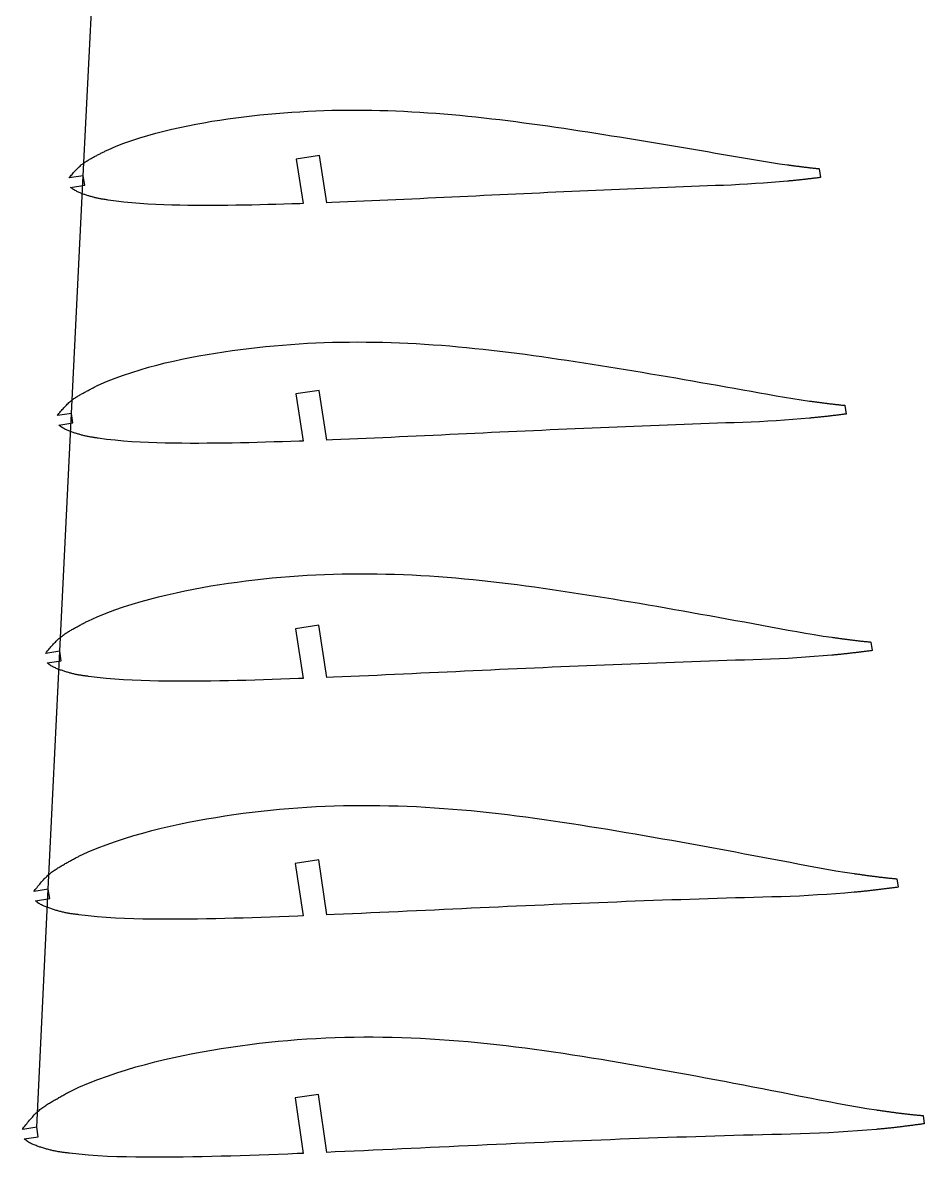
# Model space of a CAD drawing. Header units: inches. Extents: x -62 to 128, y -1 to 955.
# Drawn here: x -61.6 to 128.4, y -0.9 to 238 of the extents above; entities that cross this region are included whole.
import ezdxf

# ---------------------------------------------------------------- set-up
doc = ezdxf.new("R2010")
doc.units = ezdxf.units.IN
doc.header["$MEASUREMENT"] = 0

msp = doc.modelspace()

# ---------------------------------------------------------------- linework, layer by layer
msp.add_lwpolyline([(-58.624104, 5.383712), (-61.592474, 4.949224), (-61.592551, 4.949749), (-61.550493, 5.054383), (-61.350493, 5.404311), (-61.150493, 5.653782), (-60.950493, 5.87865), (-60.750493, 6.129447), (-60.550493, 6.377881), (-60.350493, 6.620871), (-60.150493, 6.858175), (-59.950493, 7.089553), (-59.750493, 7.315283), (-59.550493, 7.539944), (-59.350493, 7.762919), (-59.150493, 7.98202), (-58.950493, 8.195059), (-58.750493, 8.399847), (-58.550493, 8.594194), (-58.350493, 8.775913), (-58.150493, 8.946214), (-57.950493, 9.109139), (-57.750493, 9.265457), (-57.550493, 9.415919), (-57.350493, 9.561277), (-57.150493, 9.702282), (-56.950493, 9.839685), (-56.750493, 9.97424), (-56.550493, 10.106696), (-56.350493, 10.237522), (-56.150493, 10.365041), (-55.950493, 10.48919), (-55.750493, 10.610404), (-55.550493, 10.729113), (-55.350493, 10.84575), (-55.150493, 10.960749), (-54.950493, 11.074541), (-54.750493, 11.187558), (-54.550493, 11.300234), (-54.350493, 11.413001), (-54.150493, 11.52629), (-53.950493, 11.640243), (-53.750493, 11.754447), (-53.550493, 11.868678), (-53.350493, 11.982715), (-53.150493, 12.096338), (-52.950493, 12.209325), (-52.750493, 12.321457), (-52.550493, 12.432512), (-52.350493, 12.54227), (-52.150493, 12.650509), (-51.950493, 12.757011), (-51.750493, 12.861553), (-49.750493, 13.815321), (-47.750493, 14.669063), (-45.750493, 15.452178), (-43.750493, 16.181052), (-41.750493, 16.863181), (-39.750493, 17.496009), (-37.750493, 18.086711), (-35.750493, 18.637527), (-33.750493, 19.153818), (-31.750493, 19.63813), (-29.750493, 20.095248), (-27.750493, 20.523686), (-25.750493, 20.924574), (-23.750493, 21.301035), (-21.750493, 21.651973), (-19.750493, 21.982014), (-17.750493, 22.288926), (-15.750493, 22.572014), (-13.750493, 22.835922), (-11.750493, 23.077469), (-9.750493, 23.299663), (-7.750493, 23.504523), (-5.750493, 23.68524), (-3.750493, 23.84776), (-1.750493, 23.992951), (0.249507, 24.111114), (2.249507, 24.213814), (4.249507, 24.300643), (6.249507, 24.353248), (8.249507, 24.381153), (10.249507, 24.401685), (12.249507, 24.410706), (14.249507, 24.396931), (16.249507, 24.35564), (18.249507, 24.300409), (20.249507, 24.23478), (22.249507, 24.140963), (24.249507, 24.028717), (26.249507, 23.906999), (28.249507, 23.765281), (30.249507, 23.606043), (32.249507, 23.435215), (34.249507, 23.248021), (36.249507, 23.044066), (38.249507, 22.828044), (40.249507, 22.599434), (42.249507, 22.355407), (44.249507, 22.0999), (46.249507, 21.834864), (48.249507, 21.556894), (50.249507, 21.268813), (52.249507, 20.973493), (54.249507, 20.668548), (56.249507, 20.355226), (58.249507, 20.03611), (60.249507, 19.710341), (62.249507, 19.377896), (64.249507, 19.040567), (66.249507, 18.698386), (68.249507, 18.350858), (70.249507, 17.999438), (72.249507, 17.644704), (74.249507, 17.285991), (76.249507, 16.923935), (78.249507, 16.558768), (80.249507, 16.190131), (82.249507, 15.818703), (84.249507, 15.444859), (86.249507, 15.068265), (88.249507, 14.689112), (90.249507, 14.307207), (92.249507, 13.92262), (94.249507, 13.536414), (96.249507, 13.148777), (98.249507, 12.759449), (100.249507, 12.367454), (102.249507, 11.971717), (104.249507, 11.585899), (106.249507, 11.194809), (108.249507, 10.800893), (110.249507, 10.411659), (112.249507, 10.034616), (114.249507, 9.677273), (116.249507, 9.347138), (118.249507, 9.051079), (118.449507, 9.022687), (118.649507, 8.994236), (118.849507, 8.96574), (119.049507, 8.937213), (119.249507, 8.908672), (119.449507, 8.88013), (119.649507, 8.851603), (119.849507, 8.823105), (120.049507, 8.794651), (120.249507, 8.766256), (120.449507, 8.737935), (120.649507, 8.709703), (120.849507, 8.681574), (121.049507, 8.653564), (121.249507, 8.625687), (121.449507, 8.597958), (121.649507, 8.570392), (121.849507, 8.543004), (122.049507, 8.515808), (122.249507, 8.48882), (122.449507, 8.462054), (122.649507, 8.435525), (122.849507, 8.409249), (123.049507, 8.383239), (123.249507, 8.357511), (123.449507, 8.332079), (123.649507, 8.306959), (123.849507, 8.282165), (124.049507, 8.257713), (124.249507, 8.233616), (124.449507, 8.20989), (124.649507, 8.186549), (124.849507, 8.163609), (125.049507, 8.141084), (125.249507, 8.11899), (125.449507, 8.09734), (125.649507, 8.076151), (125.849507, 8.055436), (126.049507, 8.03521), (126.249507, 8.015489), (126.449507, 7.996287), (126.649507, 7.977619), (126.849507, 7.959501), (127.049507, 7.941945), (127.249507, 7.924969), (127.449507, 7.908586), (127.649507, 7.892811), (127.849507, 7.87766), (128.049507, 7.863146), (128.101118, 7.859507), (128.35524, 6.123375), (128.249507, 6.10957), (128.049507, 6.083436), (127.849507, 6.057279), (127.649507, 6.031109), (127.449507, 6.004932), (127.249507, 5.978758), (127.049507, 5.952596), (126.849507, 5.926453), (126.649507, 5.900338), (126.449507, 5.874259), (126.249507, 5.848224), (126.049507, 5.822243), (125.849507, 5.796323), (125.649507, 5.770472), (125.449507, 5.7447), (125.249507, 5.719014), (125.049507, 5.693423), (124.849507, 5.667936), (124.649507, 5.64256), (124.449507, 5.617304), (124.249507, 5.592176), (124.049507, 5.567185), (123.849507, 5.542339), (123.649507, 5.517647), (123.449507, 5.493117), (123.249507, 5.468757), (123.049507, 5.444575), (122.849507, 5.42058), (122.649507, 5.396781), (122.449507, 5.373186), (122.249507, 5.349803), (122.049507, 5.32664), (121.849507, 5.303706), (121.649507, 5.28101), (121.449507, 5.258559), (121.249507, 5.236362), (121.049507, 5.214427), (120.849507, 5.192763), (120.649507, 5.171379), (120.449507, 5.150282), (120.249507, 5.12948), (120.049507, 5.108983), (119.849507, 5.088799), (119.649507, 5.068936), (119.449507, 5.049402), (119.249507, 5.030206), (119.049507, 5.011356), (118.849507, 4.992861), (118.649507, 4.974728), (118.449507, 4.956967), (118.249507, 4.939586), (116.249507, 4.779317), (114.249507, 4.627294), (112.249507, 4.484176), (110.249507, 4.352256), (108.249507, 4.233828), (106.249507, 4.131183), (104.249507, 4.046617), (102.249507, 3.982564), (100.249507, 3.941395), (98.249507, 3.897923), (96.249507, 3.85008), (94.249507, 3.800426), (92.249507, 3.749596), (90.249507, 3.697115), (88.249507, 3.642697), (86.249507, 3.58602), (84.249507, 3.527344), (82.249507, 3.467132), (80.249507, 3.405282), (78.249507, 3.34176), (76.249507, 3.276715), (74.249507, 3.210117), (72.249507, 3.141856), (70.249507, 3.071846), (68.249507, 2.999819), (66.249507, 2.926015), (64.249507, 2.850899), (62.249507, 2.77447), (60.249507, 2.696619), (58.249507, 2.617555), (56.249507, 2.537328), (54.249507, 2.45583), (52.249507, 2.373195), (50.249507, 2.289499), (48.249507, 2.204629), (46.249507, 2.118693), (44.249507, 2.031804), (42.249507, 1.943869), (40.249507, 1.854933), (38.249507, 1.765094), (36.249507, 1.674105), (34.249507, 1.58216), (32.249507, 1.489848), (30.249507, 1.397524), (28.249507, 1.304929), (26.249507, 1.211947), (24.249507, 1.118439), (22.249507, 1.024326), (20.249507, 0.929965), (18.249507, 0.835692), (16.249507, 0.741116), (14.249507, 0.646745), (12.249507, 0.553422), (10.249507, 0.461351), (8.249507, 0.370142), (6.249507, 0.279528), (4.249507, 0.188914), (2.510467, 0.110489), (0.726868, 12.295818), (-4.220415, 11.571671), (-2.511032, -0.106628), (-3.750493, -0.158097), (-5.750493, -0.239353), (-7.750493, -0.318869), (-9.750493, -0.396355), (-11.750493, -0.470118), (-13.750493, -0.540478), (-15.750493, -0.607304), (-17.750493, -0.668859), (-19.750493, -0.726762), (-21.750493, -0.779013), (-23.750493, -0.823553), (-25.750493, -0.863187), (-27.750493, -0.893412), (-29.750493, -0.918295), (-31.750493, -0.934657), (-33.750493, -0.933526), (-35.750493, -0.922633), (-37.750493, -0.903798), (-39.750493, -0.861006), (-41.750493, -0.805124), (-43.750493, -0.729746), (-45.750493, -0.629191), (-47.750493, -0.488845), (-49.750493, -0.299422), (-51.750493, -0.06404), (-51.950493, -0.040821), (-52.150493, -0.017603), (-52.350493, 0.005783), (-52.550493, 0.029508), (-52.750493, 0.053743), (-52.950493, 0.078657), (-53.150493, 0.104422), (-53.350493, 0.131208), (-53.550493, 0.159184), (-53.750493, 0.188523), (-53.950493, 0.219393), (-54.150493, 0.251974), (-54.350493, 0.286991), (-54.550493, 0.324687), (-54.750493, 0.364855), (-54.950493, 0.407285), (-55.150493, 0.45177), (-55.350493, 0.498101), (-55.550493, 0.546071), (-55.750493, 0.59547), (-55.950493, 0.646091), (-56.150493, 0.697725), (-56.350493, 0.750165), (-56.550493, 0.803524), (-56.750493, 0.859096), (-56.950493, 0.91693), (-57.150493, 0.976901), (-57.350493, 1.038882), (-57.550493, 1.102746), (-57.750493, 1.168366), (-57.950493, 1.235615), (-58.150493, 1.304367), (-58.350493, 1.374494), (-58.550493, 1.44552), (-58.750493, 1.517772), (-58.950493, 1.592144), (-59.150493, 1.669527), (-59.350493, 1.750813), (-59.550493, 1.836896), (-59.750493, 1.928667), (-59.950493, 2.026287), (-60.150493, 2.129067), (-60.350493, 2.240205), (-60.550493, 2.363226), (-60.750493, 2.501654), (-60.950493, 2.65697), (-61.150493, 2.815882), (-61.302739, 2.969785), (-61.302662, 2.96926), (-58.334292, 3.403748), (-58.624104, 5.383712), (-56.203975, 55.515696), (-59.170535, 55.069022), (-59.170681, 55.069989), (-59.150976, 55.11648), (-58.95887, 55.449848), (-58.766765, 55.689497), (-58.57466, 55.904882), (-58.382555, 56.143025), (-58.190449, 56.378087), (-57.998344, 56.607316), (-57.806239, 56.830883), (-57.614134, 57.048728), (-57.422028, 57.261131), (-57.229923, 57.472282), (-57.037818, 57.68165), (-56.845712, 57.887269), (-56.653607, 58.087174), (-56.461502, 58.279331), (-56.269397, 58.461744), (-56.077291, 58.632454), (-55.885186, 58.792597), (-55.693081, 58.945887), (-55.500976, 59.093047), (-55.30887, 59.234756), (-55.116765, 59.371703), (-54.92466, 59.504575), (-54.732555, 59.634061), (-54.540449, 59.760849), (-54.348344, 59.885626), (-54.156239, 60.00884), (-53.964134, 60.128991), (-53.772028, 60.246012), (-53.579923, 60.36028), (-53.387818, 60.472176), (-53.195712, 60.582079), (-53.003607, 60.690367), (-52.811502, 60.79742), (-52.619397, 60.903632), (-52.427291, 61.009477), (-52.235186, 61.115364), (-52.043081, 61.221689), (-51.850976, 61.328578), (-51.65887, 61.435658), (-51.466765, 61.542725), (-51.27466, 61.649578), (-51.082555, 61.756018), (-50.890449, 61.861843), (-50.698344, 61.966854), (-50.506239, 62.07085), (-50.314134, 62.173631), (-50.122028, 62.274996), (-49.929923, 62.374746), (-49.737818, 62.47268), (-47.816765, 63.366902), (-45.895712, 64.166947), (-43.97466, 64.89907), (-42.053607, 65.579955), (-40.132555, 66.216268), (-38.211502, 66.805818), (-36.290449, 67.355666), (-34.369397, 67.867986), (-32.448344, 68.347513), (-30.527291, 68.796934), (-28.606239, 69.220381), (-26.685186, 69.61663), (-24.764134, 69.987291), (-22.843081, 70.335154), (-20.922028, 70.65917), (-19.000976, 70.963467), (-17.079923, 71.245837), (-15.15887, 71.505975), (-13.237818, 71.748206), (-11.316765, 71.969554), (-9.395712, 72.172824), (-7.47466, 72.359759), (-5.553607, 72.524159), (-3.632555, 72.671941), (-1.711502, 72.803735), (0.209551, 72.910264), (2.130603, 73.002281), (4.051656, 73.079702), (5.972709, 73.125654), (7.893761, 73.148816), (9.814814, 73.164996), (11.735866, 73.170385), (13.656919, 73.154786), (15.577972, 73.113865), (17.499024, 73.060033), (19.420077, 72.996512), (21.34113, 72.90708), (23.262182, 72.800642), (25.183235, 72.68537), (27.104288, 72.551686), (29.02534, 72.401886), (30.946393, 72.241401), (32.867445, 72.065755), (34.788498, 71.874669), (36.709551, 71.67242), (38.630603, 71.458503), (40.551656, 71.230391), (42.472709, 70.991709), (44.393761, 70.744235), (46.314814, 70.48484), (48.235866, 70.216047), (50.156919, 69.940552), (52.077972, 69.656156), (53.999024, 69.364032), (55.920077, 69.066517), (57.84113, 68.762827), (59.762182, 68.453007), (61.683235, 68.138583), (63.604288, 67.819649), (65.52534, 67.495767), (67.446393, 67.168262), (69.367445, 66.837598), (71.288498, 66.50326), (73.209551, 66.165818), (75.130603, 65.825474), (77.051656, 65.481915), (78.972709, 65.135762), (80.893761, 64.787346), (82.814814, 64.436336), (84.735866, 64.082943), (86.656919, 63.726995), (88.577972, 63.368559), (90.499024, 63.008576), (92.420077, 62.647212), (94.34113, 62.284246), (96.262182, 61.91879), (98.183235, 61.549877), (100.104288, 61.189881), (102.02534, 60.82501), (103.946393, 60.457524), (105.867445, 60.094266), (107.788498, 59.742065), (109.709551, 59.407758), (111.630603, 59.098172), (113.551656, 58.819554), (113.743761, 58.792799), (113.935866, 58.765989), (114.127972, 58.739139), (114.320077, 58.712261), (114.512182, 58.685369), (114.704288, 58.658478), (114.896393, 58.631599), (115.088498, 58.604747), (115.280603, 58.577936), (115.472709, 58.551178), (115.664814, 58.524487), (115.856919, 58.497877), (116.049024, 58.471362), (116.24113, 58.444954), (116.433235, 58.418667), (116.62534, 58.392515), (116.817445, 58.366512), (117.009551, 58.34067), (117.201656, 58.315003), (117.393761, 58.289525), (117.585866, 58.264249), (117.777972, 58.239189), (117.970077, 58.214359), (118.162182, 58.18977), (118.354288, 58.165438), (118.546393, 58.141376), (118.738498, 58.117596), (118.930603, 58.094113), (119.122709, 58.070941), (119.314814, 58.048093), (119.506919, 58.025582), (119.699024, 58.003423), (119.89113, 57.981629), (120.083235, 57.960213), (120.27534, 57.93919), (120.467445, 57.918573), (120.659551, 57.898374), (120.851656, 57.878608), (121.043761, 57.859287), (121.235866, 57.840426), (121.427972, 57.822037), (121.620077, 57.804136), (121.812182, 57.786734), (122.004288, 57.769847), (122.196393, 57.753487), (122.388498, 57.737668), (122.580603, 57.722404), (122.598615, 57.721002), (122.864782, 55.953261), (122.772709, 55.941417), (122.580603, 55.916695), (122.388498, 55.891966), (122.196393, 55.867238), (122.004288, 55.842519), (121.812182, 55.817816), (121.620077, 55.793138), (121.427972, 55.768493), (121.235866, 55.743887), (121.043761, 55.719329), (120.851656, 55.694826), (120.659551, 55.670386), (120.467445, 55.646018), (120.27534, 55.621728), (120.083235, 55.597523), (119.89113, 55.573411), (119.699024, 55.5494), (119.506919, 55.525498), (119.314814, 55.501712), (119.122709, 55.47805), (118.930603, 55.454521), (118.738498, 55.43113), (118.546393, 55.407887), (118.354288, 55.3848), (118.162182, 55.361875), (117.970077, 55.33912), (117.777972, 55.316544), (117.585866, 55.294153), (117.393761, 55.271956), (117.201656, 55.249959), (117.009551, 55.22817), (116.817445, 55.206597), (116.62534, 55.185248), (116.433235, 55.16413), (116.24113, 55.143251), (116.049024, 55.122618), (115.856919, 55.10224), (115.664814, 55.082123), (115.472709, 55.062275), (115.280603, 55.042704), (115.088498, 55.023417), (114.896393, 55.004423), (114.704288, 54.985728), (114.512182, 54.967341), (114.320077, 54.949268), (114.127972, 54.931519), (113.935866, 54.914099), (113.743761, 54.897017), (113.551656, 54.88028), (111.630603, 54.725228), (109.709551, 54.577718), (107.788498, 54.438351), (105.867445, 54.309206), (103.946393, 54.192372), (102.02534, 54.089936), (100.104288, 54.003993), (98.183235, 53.936794), (96.262182, 53.890528), (94.34113, 53.842219), (92.420077, 53.789994), (90.499024, 53.736186), (88.577972, 53.681386), (86.656919, 53.625157), (84.735866, 53.567213), (82.814814, 53.507265), (80.893761, 53.445551), (78.972709, 53.38253), (77.051656, 53.318085), (75.130603, 53.252173), (73.209551, 53.184932), (71.288498, 53.116348), (69.367445, 53.046313), (67.446393, 52.97474), (65.52534, 52.901476), (63.604288, 52.826674), (61.683235, 52.750762), (59.762182, 52.67375), (57.84113, 52.595603), (55.920077, 52.516408), (53.999024, 52.436276), (52.077972, 52.355104), (50.156919, 52.273005), (48.235866, 52.190082), (46.314814, 52.106205), (44.393761, 52.021556), (42.472709, 51.93619), (40.551656, 51.849994), (38.630603, 51.763011), (36.709551, 51.675372), (34.788498, 51.586899), (32.867445, 51.49774), (30.946393, 51.408433), (29.02534, 51.319385), (27.104288, 51.230227), (25.183235, 51.140893), (23.262182, 51.051291), (21.34113, 50.961353), (19.420077, 50.871426), (17.499024, 50.781841), (15.577972, 50.692205), (13.656919, 50.602983), (11.735866, 50.514997), (9.814814, 50.428396), (7.893761, 50.342895), (5.972709, 50.258207), (4.051656, 50.173834), (2.51211, 50.106731), (0.764098, 61.716064), (-4.18017, 60.971608), (-2.512803, 49.897874), (-3.632555, 49.853714), (-5.553607, 49.779666), (-7.47466, 49.707261), (-9.395712, 49.63727), (-11.316765, 49.571227), (-13.237818, 49.508748), (-15.15887, 49.45002), (-17.079923, 49.396543), (-19.000976, 49.34694), (-20.922028, 49.303363), (-22.843081, 49.267505), (-24.764134, 49.236733), (-26.685186, 49.215092), (-28.606239, 49.198832), (-30.527291, 49.191425), (-32.448344, 49.201165), (-34.369397, 49.220794), (-36.290449, 49.249025), (-38.211502, 49.300292), (-40.132555, 49.364837), (-42.053607, 49.449022), (-43.97466, 49.558156), (-45.895712, 49.705376), (-47.816765, 49.900909), (-49.737818, 50.141419), (-49.929923, 50.165352), (-50.122028, 50.189316), (-50.314134, 50.213467), (-50.506239, 50.237961), (-50.698344, 50.262952), (-50.890449, 50.288598), (-51.082555, 50.315053), (-51.27466, 50.342473), (-51.466765, 50.371014), (-51.65887, 50.400831), (-51.850976, 50.43208), (-52.043081, 50.464923), (-52.235186, 50.500021), (-52.427291, 50.537597), (-52.619397, 50.577461), (-52.811502, 50.61944), (-53.003607, 50.663426), (-53.195712, 50.70923), (-53.387818, 50.756646), (-53.579923, 50.805472), (-53.772028, 50.855503), (-53.964134, 50.906537), (-54.156239, 50.958368), (-54.348344, 51.011089), (-54.540449, 51.065904), (-54.732555, 51.122879), (-54.92466, 51.181903), (-55.116765, 51.242866), (-55.30887, 51.305655), (-55.500976, 51.370161), (-55.693081, 51.43627), (-55.885186, 51.503865), (-56.077291, 51.572852), (-56.269397, 51.642835), (-56.461502, 51.714145), (-56.653607, 51.787627), (-56.845712, 51.864089), (-57.037818, 51.944301), (-57.229923, 52.0291), (-57.422028, 52.119325), (-57.614134, 52.215151), (-57.806239, 52.315975), (-57.998344, 52.424735), (-58.190449, 52.544796), (-58.382555, 52.679755), (-58.57466, 52.831013), (-58.766765, 52.986379), (-58.872607, 53.090348), (-58.872462, 53.089381), (-55.905901, 53.536054), (-56.203975, 55.515696), (-53.766805, 105.624429), (-56.731964, 105.168544), (-56.732023, 105.168922), (-56.552901, 105.474678), (-56.368691, 105.704503), (-56.18448, 105.910454), (-56.00027, 106.13617), (-55.816059, 106.358152), (-55.631849, 106.573963), (-55.447638, 106.784153), (-55.263428, 106.988826), (-55.079217, 107.188263), (-54.895007, 107.386287), (-54.710796, 107.582443), (-54.526586, 107.774978), (-54.342375, 107.962137), (-54.158165, 108.142037), (-53.973954, 108.312865), (-53.789744, 108.472882), (-53.605533, 108.62315), (-53.421322, 108.767068), (-53.237112, 108.905314), (-53.052901, 109.038502), (-52.868691, 109.167258), (-52.68448, 109.292209), (-52.50027, 109.413982), (-52.316059, 109.533204), (-52.131849, 109.650504), (-51.947638, 109.766307), (-51.763428, 109.879283), (-51.579217, 109.989358), (-51.395007, 110.096859), (-51.210796, 110.202117), (-51.026586, 110.305459), (-50.842375, 110.407216), (-50.658165, 110.507715), (-50.473954, 110.607314), (-50.289744, 110.706523), (-50.105533, 110.805732), (-49.921322, 110.905296), (-49.737112, 111.005333), (-49.552901, 111.105504), (-49.368691, 111.205624), (-49.18448, 111.305514), (-49.00027, 111.404992), (-48.816059, 111.503878), (-48.631849, 111.601989), (-48.447638, 111.699146), (-48.263428, 111.795168), (-48.079217, 111.889873), (-47.895007, 111.98308), (-47.710796, 112.07461), (-45.868691, 112.911085), (-44.026586, 113.659077), (-42.18448, 114.341858), (-40.342375, 114.976334), (-38.50027, 115.568383), (-36.658165, 116.116159), (-34.816059, 116.626596), (-32.973954, 117.101796), (-31.131849, 117.545905), (-29.289744, 117.961732), (-27.447638, 118.352792), (-25.605533, 118.718108), (-23.763428, 119.059726), (-21.921322, 119.38012), (-20.079217, 119.678288), (-18.237112, 119.957887), (-16.395007, 120.216736), (-14.552901, 120.454891), (-12.710796, 120.67637), (-10.868691, 120.878396), (-9.026586, 121.063576), (-7.18448, 121.233395), (-5.342375, 121.382233), (-3.50027, 121.515961), (-1.658165, 121.634989), (0.183941, 121.730456), (2.026046, 121.812336), (3.868151, 121.880839), (5.710256, 121.920515), (7.552362, 121.939233), (9.394467, 121.951352), (11.236572, 121.953379), (13.078678, 121.93615), (14.920783, 121.895702), (16.762888, 121.843333), (18.604993, 121.781962), (20.447099, 121.696858), (22.289204, 121.596115), (24.131309, 121.487153), (25.973414, 121.361303), (27.81552, 121.220682), (29.657625, 121.070244), (31.49973, 120.905803), (33.341835, 120.727192), (35.183941, 120.538283), (37.026046, 120.338593), (38.868151, 120.125882), (40.710256, 119.90347), (42.552362, 119.672974), (44.394467, 119.43153), (46.236572, 119.181373), (48.078678, 118.925032), (49.920783, 118.660486), (51.762888, 118.388833), (53.604993, 118.11218), (55.447099, 117.829812), (57.289204, 117.541834), (59.131309, 117.249527), (60.973414, 116.953042), (62.81552, 116.651987), (64.657625, 116.347572), (66.49973, 116.040151), (68.341835, 115.729348), (70.183941, 115.415672), (72.026046, 115.099295), (73.868151, 114.779949), (75.710256, 114.4582), (77.552362, 114.134334), (79.394467, 113.808027), (81.236572, 113.479506), (83.078678, 113.148622), (84.920783, 112.815435), (86.762888, 112.480772), (88.604993, 112.144781), (90.447099, 111.807272), (92.289204, 111.467446), (94.131309, 111.124436), (95.973414, 110.789391), (97.81552, 110.449853), (99.657625, 110.107904), (101.49973, 109.769748), (103.341835, 109.441572), (105.183941, 109.129568), (107.026046, 108.839911), (108.868151, 108.578262), (109.052362, 108.553101), (109.236572, 108.52789), (109.420783, 108.502642), (109.604993, 108.47737), (109.789204, 108.452086), (109.973414, 108.426801), (110.157625, 108.401528), (110.341835, 108.37628), (110.526046, 108.351068), (110.710256, 108.325905), (110.894467, 108.300802), (111.078678, 108.275773), (111.262888, 108.250829), (111.447099, 108.225983), (111.631309, 108.201246), (111.81552, 108.176632), (111.99973, 108.152151), (112.183941, 108.127817), (112.368151, 108.103642), (112.552362, 108.079638), (112.736572, 108.055817), (112.920783, 108.032191), (113.104993, 108.008772), (113.289204, 107.985574), (113.473414, 107.962606), (113.657625, 107.939882), (113.841835, 107.917414), (114.026046, 107.895215), (114.210256, 107.873298), (114.394467, 107.851674), (114.578678, 107.830356), (114.762888, 107.809357), (114.947099, 107.788689), (115.131309, 107.768364), (115.31552, 107.748396), (115.49973, 107.728796), (115.683941, 107.709576), (115.868151, 107.690747), (116.052362, 107.672323), (116.236572, 107.654314), (116.420783, 107.636735), (116.604993, 107.619597), (116.789204, 107.602912), (116.973414, 107.586695), (117.111697, 107.574834), (117.388376, 105.775261), (117.341835, 105.76937), (117.157625, 105.746054), (116.973414, 105.722745), (116.789204, 105.69945), (116.604993, 105.676175), (116.420783, 105.65293), (116.236572, 105.62972), (116.052362, 105.606552), (115.868151, 105.583434), (115.683941, 105.560374), (115.49973, 105.537377), (115.31552, 105.514451), (115.131309, 105.491601), (114.947099, 105.468835), (114.762888, 105.44616), (114.578678, 105.423582), (114.394467, 105.401109), (114.210256, 105.378748), (114.026046, 105.356507), (113.841835, 105.334392), (113.657625, 105.31241), (113.473414, 105.290569), (113.289204, 105.268876), (113.104993, 105.247338), (112.920783, 105.225961), (112.736572, 105.204752), (112.552362, 105.183719), (112.368151, 105.162867), (112.183941, 105.142204), (111.99973, 105.121736), (111.81552, 105.101471), (111.631309, 105.081416), (111.447099, 105.061576), (111.262888, 105.04196), (111.078678, 105.022574), (110.894467, 105.003425), (110.710256, 104.98452), (110.526046, 104.965865), (110.341835, 104.947468), (110.157625, 104.929335), (109.973414, 104.911474), (109.789204, 104.893891), (109.604993, 104.876594), (109.420783, 104.859588), (109.236572, 104.842881), (109.052362, 104.82648), (108.868151, 104.810392), (107.026046, 104.660647), (105.183941, 104.517773), (103.341835, 104.382313), (101.49973, 104.256142), (99.657625, 104.141156), (97.81552, 104.039244), (95.973414, 103.952312), (94.131309, 103.882434), (92.289204, 103.831624), (90.447099, 103.779016), (88.604993, 103.722924), (86.762888, 103.665465), (84.920783, 103.607185), (83.078678, 103.547686), (81.236572, 103.486684), (79.394467, 103.423916), (77.552362, 103.359605), (75.710256, 103.294202), (73.868151, 103.227577), (72.026046, 103.159676), (70.183941, 103.09063), (68.341835, 103.020441), (66.49973, 102.948999), (64.657625, 102.876219), (62.81552, 102.802051), (60.973414, 102.726573), (59.131309, 102.650175), (57.289204, 102.572876), (55.447099, 102.494709), (53.604993, 102.41565), (51.762888, 102.335866), (49.920783, 102.255259), (48.078678, 102.173919), (46.236572, 102.091976), (44.394467, 102.009287), (42.552362, 101.926098), (40.710256, 101.842412), (38.868151, 101.758096), (37.026046, 101.673196), (35.183941, 101.587866), (33.341835, 101.501998), (31.49973, 101.415694), (29.657625, 101.329446), (27.81552, 101.243702), (25.973414, 101.158001), (24.131309, 101.072315), (22.289204, 100.986601), (20.447099, 100.900801), (18.604993, 100.815249), (16.762888, 100.730273), (14.920783, 100.645479), (13.078678, 100.561288), (11.236572, 100.478504), (9.394467, 100.397221), (7.552362, 100.317255), (5.710256, 100.238301), (3.868151, 100.15995), (2.513547, 100.102951), (0.815955, 111.144403), (-4.125977, 110.384595), (-2.514377, 99.902449), (-3.50027, 99.865635), (-5.342375, 99.798468), (-7.18448, 99.732847), (-9.026586, 99.669986), (-10.868691, 99.611268), (-12.710796, 99.556251), (-14.552901, 99.505172), (-16.395007, 99.459307), (-18.237112, 99.417512), (-20.079217, 99.382064), (-21.921322, 99.354319), (-23.763428, 99.331809), (-25.605533, 99.318146), (-27.447638, 99.309881), (-29.289744, 99.310746), (-31.131849, 99.328384), (-32.973954, 99.355995), (-34.816059, 99.392789), (-36.658165, 99.451694), (-38.50027, 99.524009), (-40.342375, 99.616034), (-42.18448, 99.732714), (-44.026586, 99.885789), (-45.868691, 100.086315), (-47.710796, 100.330768), (-47.895007, 100.35528), (-48.079217, 100.379854), (-48.263428, 100.404631), (-48.447638, 100.429753), (-48.631849, 100.455361), (-48.816059, 100.481597), (-49.00027, 100.508602), (-49.18448, 100.536517), (-49.368691, 100.565485), (-49.552901, 100.595646), (-49.737112, 100.627142), (-49.921322, 100.66012), (-50.105533, 100.69518), (-50.289744, 100.732523), (-50.473954, 100.771978), (-50.658165, 100.813406), (-50.842375, 100.85679), (-51.026586, 100.901958), (-51.210796, 100.948711), (-51.395007, 100.99685), (-51.579217, 101.046176), (-51.763428, 101.096491), (-51.947638, 101.147594), (-52.131849, 101.199557), (-52.316059, 101.253496), (-52.50027, 101.309494), (-52.68448, 101.367455), (-52.868691, 101.427282), (-53.052901, 101.488878), (-53.237112, 101.552148), (-53.421322, 101.616993), (-53.605533, 101.683302), (-53.789744, 101.751017), (-53.973954, 101.819812), (-54.158165, 101.890021), (-54.342375, 101.962446), (-54.526586, 102.037811), (-54.710796, 102.116773), (-54.895007, 102.200115), (-55.079217, 102.288625), (-55.263428, 102.382486), (-55.447638, 102.481181), (-55.631849, 102.587399), (-55.816059, 102.704344), (-56.00027, 102.83567), (-56.18448, 102.9827), (-56.368691, 103.134296), (-56.427983, 103.191393), (-56.427925, 103.191015), (-53.462766, 103.6469), (-53.766805, 105.624429), (-51.312285, 155.708675), (-54.276513, 155.246776), (-54.276573, 155.247158), (-54.133616, 155.478689), (-53.957301, 155.698688), (-53.780985, 155.895256), (-53.604669, 156.10877), (-53.428353, 156.317967), (-53.252038, 156.520702), (-53.075722, 156.717874), (-52.899406, 156.909737), (-52.72309, 157.096572), (-52.546774, 157.28185), (-52.370459, 157.465188), (-52.194143, 157.645035), (-52.017827, 157.819837), (-51.841511, 157.987855), (-51.665195, 158.147449), (-51.48888, 158.297087), (-51.312564, 158.437763), (-51.136248, 158.572571), (-50.959932, 158.70215), (-50.783616, 158.827048), (-50.607301, 158.947832), (-50.430985, 159.065072), (-50.254669, 159.179338), (-50.078353, 159.291198), (-49.902038, 159.401221), (-49.725722, 159.509814), (-49.549406, 159.615807), (-49.37309, 159.719118), (-49.196774, 159.82003), (-49.020459, 159.918824), (-48.844143, 160.015782), (-48.667827, 160.111185), (-48.491511, 160.205315), (-48.315195, 160.298493), (-48.13888, 160.391264), (-47.962564, 160.483992), (-47.786248, 160.577002), (-47.609932, 160.670397), (-47.433616, 160.763873), (-47.257301, 160.857267), (-47.080985, 160.950414), (-46.904669, 161.043152), (-46.728353, 161.135319), (-46.552038, 161.226753), (-46.375722, 161.317291), (-46.199406, 161.40677), (-46.02309, 161.495028), (-45.846774, 161.581903), (-45.670459, 161.667232), (-43.907301, 162.447761), (-42.144143, 163.145343), (-40.380985, 163.780432), (-38.617827, 164.37008), (-36.854669, 164.919417), (-35.091511, 165.426923), (-33.328353, 165.899389), (-31.565195, 166.338846), (-29.802038, 166.748885), (-28.03888, 167.132414), (-26.275722, 167.492371), (-24.512564, 167.82801), (-22.749406, 168.141768), (-20.986248, 168.435822), (-19.22309, 168.709218), (-17.459932, 168.965162), (-15.696774, 169.201512), (-13.933616, 169.418653), (-12.170459, 169.620305), (-10.407301, 169.803885), (-8.644143, 169.97181), (-6.880985, 170.125322), (-5.117827, 170.259352), (-3.354669, 170.37971), (-1.591511, 170.486602), (0.171647, 170.571581), (1.934805, 170.643868), (3.697962, 170.703946), (5.46112, 170.737721), (7.224278, 170.752294), (8.987436, 170.760643), (10.750594, 170.759577), (12.513752, 170.740912), (14.27691, 170.701043), (16.040068, 170.650201), (17.803226, 170.591018), (19.566384, 170.510187), (21.329541, 170.415024), (23.092699, 170.312238), (24.855857, 170.194022), (26.619015, 170.062321), (28.382173, 169.921633), (30.145331, 169.768057), (31.908489, 169.601523), (33.671647, 169.425525), (35.434805, 169.239596), (37.197962, 169.041768), (38.96112, 168.835072), (40.724278, 168.620971), (42.487436, 168.396852), (44.250594, 168.164683), (46.013752, 167.926823), (47.77691, 167.681428), (49.540068, 167.429521), (51.303226, 167.172989), (53.066384, 166.911184), (54.829541, 166.644269), (56.592699, 166.373291), (58.355857, 166.098452), (60.119015, 165.819411), (61.882173, 165.53726), (63.645331, 165.252254), (65.408489, 164.964146), (67.171647, 164.673387), (68.934805, 164.380123), (70.697962, 164.084124), (72.46112, 163.785906), (74.224278, 163.485713), (75.987436, 163.183228), (77.750594, 162.878693), (79.513752, 162.571978), (81.27691, 162.263138), (83.040068, 161.952893), (84.803226, 161.641372), (86.566384, 161.328418), (88.329541, 161.013313), (90.092699, 160.695285), (91.855857, 160.38432), (93.619015, 160.069229), (95.382173, 159.751922), (97.145331, 159.437997), (98.908489, 159.133026), (100.671647, 158.842591), (102.434805, 158.572247), (104.197962, 158.327093), (104.374278, 158.303483), (104.550594, 158.279829), (104.72691, 158.256141), (104.903226, 158.232432), (105.079541, 158.208711), (105.255857, 158.18499), (105.432173, 158.161281), (105.608489, 158.137593), (105.784805, 158.113938), (105.96112, 158.090326), (106.137436, 158.06677), (106.313752, 158.04328), (106.490068, 158.019866), (106.666384, 157.996541), (106.842699, 157.973314), (107.019015, 157.950197), (107.195331, 157.927201), (107.371647, 157.904337), (107.547962, 157.881616), (107.724278, 157.859049), (107.900594, 157.836646), (108.07691, 157.81442), (108.253226, 157.79238), (108.429541, 157.770538), (108.605857, 157.748904), (108.782173, 157.727489), (108.958489, 157.706304), (109.134805, 157.685362), (109.31112, 157.664673), (109.487436, 157.644249), (109.663752, 157.6241), (109.840068, 157.60424), (110.016384, 157.584678), (110.192699, 157.565427), (110.369015, 157.546497), (110.545331, 157.527901), (110.721647, 157.509646), (110.897962, 157.491744), (111.074278, 157.474207), (111.250594, 157.457045), (111.42691, 157.44027), (111.603226, 157.423893), (111.639798, 157.420547), (111.925143, 155.589345), (111.779541, 155.571243), (111.603226, 155.549339), (111.42691, 155.52746), (111.250594, 155.505613), (111.074278, 155.483803), (110.897962, 155.462038), (110.721647, 155.440324), (110.545331, 155.418667), (110.369015, 155.397074), (110.192699, 155.375549), (110.016384, 155.354098), (109.840068, 155.332728), (109.663752, 155.311445), (109.487436, 155.290257), (109.31112, 155.269169), (109.134805, 155.248188), (108.958489, 155.227321), (108.782173, 155.206574), (108.605857, 155.185955), (108.429541, 155.165469), (108.253226, 155.145122), (108.07691, 155.124922), (107.900594, 155.104873), (107.724278, 155.084982), (107.547962, 155.065255), (107.371647, 155.045697), (107.195331, 155.026316), (107.019015, 155.007118), (106.842699, 154.988108), (106.666384, 154.969293), (106.490068, 154.950678), (106.313752, 154.932272), (106.137436, 154.914078), (105.96112, 154.896105), (105.784805, 154.878357), (105.608489, 154.860841), (105.432173, 154.843563), (105.255857, 154.82653), (105.079541, 154.809747), (104.903226, 154.793222), (104.72691, 154.776959), (104.550594, 154.760965), (104.374278, 154.745247), (104.197962, 154.729811), (102.434805, 154.585465), (100.671647, 154.447349), (98.908489, 154.315951), (97.145331, 154.192954), (95.382173, 154.08007), (93.619015, 153.978999), (91.855857, 153.891465), (90.092699, 153.819373), (88.329541, 153.764571), (86.566384, 153.708203), (84.803226, 153.64876), (83.040068, 153.588153), (81.27691, 153.526885), (79.513752, 153.464594), (77.750594, 153.400999), (75.987436, 153.335865), (74.224278, 153.269396), (72.46112, 153.202038), (70.697962, 153.133645), (68.934805, 153.064158), (67.171647, 152.9937), (65.408489, 152.922284), (63.645331, 152.849803), (61.882173, 152.776171), (60.119015, 152.701436), (58.355857, 152.625602), (56.592699, 152.549028), (54.829541, 152.471737), (53.066384, 152.393828), (51.303226, 152.315173), (49.540068, 152.235988), (47.77691, 152.156183), (46.013752, 152.075827), (44.250594, 151.995073), (42.487436, 151.913764), (40.724278, 151.832208), (38.96112, 151.750359), (37.197962, 151.668066), (35.434805, 151.585375), (33.671647, 151.502467), (31.908489, 151.419292), (30.145331, 151.335912), (28.382173, 151.252774), (26.619015, 151.170367), (24.855857, 151.088139), (23.092699, 151.006105), (21.329541, 150.924261), (19.566384, 150.84256), (17.803226, 150.761326), (16.040068, 150.680878), (14.27691, 150.600827), (12.513752, 150.521551), (10.750594, 150.443832), (8.987436, 150.367717), (7.224278, 150.293112), (5.46112, 150.219698), (3.697962, 150.14715), (2.514721, 150.099143), (0.881475, 160.580475), (-4.058906, 159.810644), (-2.515696, 149.907117), (-3.354669, 149.877558), (-5.117827, 149.816941), (-6.880985, 149.757778), (-8.644143, 149.701683), (-10.407301, 149.649894), (-12.170459, 149.60192), (-13.933616, 149.558041), (-15.696774, 149.519326), (-17.459932, 149.484842), (-19.22309, 149.456981), (-20.986248, 149.43678), (-22.749406, 149.421932), (-24.512564, 149.415639), (-26.275722, 149.414741), (-28.03888, 149.423195), (-29.802038, 149.448019), (-31.565195, 149.482859), (-33.328353, 149.527384), (-35.091511, 149.593092), (-36.854669, 149.672283), (-38.617827, 149.771178), (-40.380985, 149.894373), (-42.144143, 150.052282), (-43.907301, 150.256686), (-45.670459, 150.503897), (-45.846774, 150.528853), (-46.02309, 150.5539), (-46.199406, 150.579165), (-46.375722, 150.604775), (-46.552038, 150.630858), (-46.728353, 150.657544), (-46.904669, 150.684958), (-47.080985, 150.71323), (-47.257301, 150.742488), (-47.433616, 150.772858), (-47.609932, 150.80447), (-47.786248, 150.837456), (-47.962564, 150.872357), (-48.13888, 150.909354), (-48.315195, 150.948296), (-48.491511, 150.989071), (-48.667827, 151.031749), (-48.844143, 151.076175), (-49.020459, 151.122155), (-49.196774, 151.169494), (-49.37309, 151.218), (-49.549406, 151.267477), (-49.725722, 151.317733), (-49.902038, 151.368815), (-50.078353, 151.421761), (-50.254669, 151.476666), (-50.430985, 151.533446), (-50.607301, 151.59202), (-50.783616, 151.652305), (-50.959932, 151.714218), (-51.136248, 151.777674), (-51.312564, 151.842569), (-51.48888, 151.908877), (-51.665195, 151.976339), (-51.841511, 152.045292), (-52.017827, 152.116492), (-52.194143, 152.190585), (-52.370459, 152.268121), (-52.546774, 152.349832), (-52.72309, 152.436455), (-52.899406, 152.528183), (-53.075722, 152.624577), (-53.252038, 152.728087), (-53.428353, 152.841759), (-53.604669, 152.969288), (-53.780985, 153.11192), (-53.957301, 153.259522), (-53.968521, 153.270242), (-53.968462, 153.26986), (-51.004234, 153.731759), (-51.312285, 155.708675), (-48.840492, 205.767366), (-51.804349, 205.303091), (-51.804437, 205.303652), (-51.701456, 205.4618), (-51.533035, 205.671972), (-51.364614, 205.859205), (-51.196193, 206.060745), (-51.027771, 206.257448), (-50.85935, 206.447451), (-50.690929, 206.631964), (-50.522508, 206.811379), (-50.354087, 206.985975), (-50.185666, 207.158888), (-50.017245, 207.329803), (-49.848824, 207.497361), (-49.680403, 207.660193), (-49.511982, 207.816702), (-49.343561, 207.965412), (-49.17514, 208.104987), (-49.006719, 208.236353), (-48.838298, 208.362316), (-48.669877, 208.483473), (-48.501456, 208.600312), (-48.333035, 208.713344), (-48.164614, 208.823085), (-47.996193, 208.930047), (-47.827771, 209.034746), (-47.65935, 209.137695), (-47.490929, 209.239279), (-47.322508, 209.33848), (-47.154087, 209.435212), (-46.985666, 209.529712), (-46.817245, 209.622217), (-46.648824, 209.712965), (-46.480403, 209.802193), (-46.311982, 209.890139), (-46.143561, 209.977089), (-45.97514, 210.063616), (-45.806719, 210.150064), (-45.638298, 210.236723), (-45.469877, 210.323688), (-45.301456, 210.410685), (-45.133035, 210.497569), (-44.964614, 210.584194), (-44.796193, 210.670414), (-44.627771, 210.756085), (-44.45935, 210.841063), (-44.290929, 210.925201), (-44.122508, 211.008356), (-43.954087, 211.090381), (-43.785666, 211.171133), (-43.617245, 211.250465), (-41.933035, 211.976847), (-40.248824, 212.625663), (-38.564614, 213.214711), (-36.880403, 213.761109), (-35.196193, 214.269287), (-33.511982, 214.738027), (-31.827771, 215.173964), (-30.143561, 215.579056), (-28.45935, 215.95637), (-26.77514, 216.308898), (-25.090929, 216.639037), (-23.406719, 216.946254), (-21.722508, 217.233337), (-20.038298, 217.50218), (-18.354087, 217.751876), (-16.669877, 217.985212), (-14.985666, 218.200083), (-13.301456, 218.397178), (-11.617245, 218.579929), (-9.933035, 218.74594), (-8.248824, 218.897444), (-6.564614, 219.035458), (-4.880403, 219.155435), (-3.196193, 219.263107), (-1.511982, 219.358493), (0.172229, 219.433555), (1.856439, 219.496795), (3.54065, 219.548939), (5.22486, 219.577189), (6.909071, 219.587917), (8.593281, 219.592787), (10.277492, 219.588897), (11.961702, 219.568992), (13.645913, 219.529804), (15.330123, 219.480553), (17.014334, 219.423598), (18.698544, 219.346984), (20.382755, 219.257289), (22.066965, 219.160544), (23.751176, 219.049761), (25.435386, 218.92672), (27.119597, 218.795488), (28.803807, 218.652433), (30.488018, 218.497581), (32.172229, 218.334063), (33.856439, 218.161428), (35.54065, 217.977967), (37.22486, 217.786434), (38.909071, 217.588144), (40.593281, 217.380726), (42.277492, 217.165892), (43.961702, 216.945844), (45.645913, 216.718899), (47.330123, 216.486012), (49.014334, 216.248862), (50.698544, 216.006863), (52.382755, 215.760229), (54.066965, 215.509791), (55.751176, 215.255799), (57.435386, 214.997954), (59.119597, 214.737242), (60.803807, 214.473824), (62.488018, 214.207572), (64.172229, 213.938882), (65.856439, 213.667875), (67.54065, 213.394358), (69.22486, 213.118799), (70.909071, 212.841402), (72.593281, 212.561858), (74.277492, 212.280422), (75.961702, 211.996981), (77.645913, 211.711587), (79.330123, 211.424857), (81.014334, 211.136905), (82.698544, 210.847602), (84.382755, 210.556307), (86.066965, 210.262341), (87.751176, 209.974586), (89.435386, 209.683056), (91.119597, 209.389497), (92.803807, 209.09893), (94.488018, 208.816345), (96.172229, 208.546745), (97.856439, 208.295096), (99.54065, 208.065964), (99.709071, 208.043863), (99.877492, 208.021723), (100.045913, 207.999553), (100.214334, 207.977363), (100.382755, 207.955163), (100.551176, 207.932964), (100.719597, 207.910774), (100.888018, 207.888603), (101.056439, 207.866463), (101.22486, 207.844361), (101.393281, 207.822309), (101.561702, 207.800316), (101.730123, 207.778391), (101.898544, 207.756546), (102.066965, 207.734788), (102.235386, 207.71313), (102.403807, 207.691579), (102.572229, 207.670147), (102.74065, 207.648842), (102.909071, 207.627675), (103.077492, 207.606656), (103.245913, 207.585794), (103.414334, 207.5651), (103.582755, 207.544582), (103.751176, 207.52425), (103.919597, 207.504114), (104.088018, 207.484184), (104.256439, 207.46447), (104.42486, 207.444984), (104.593281, 207.425735), (104.761702, 207.406734), (104.930123, 207.387991), (105.098544, 207.369516), (105.266965, 207.351319), (105.435386, 207.333412), (105.603807, 207.315803), (105.772229, 207.298502), (105.94065, 207.281516), (106.109071, 207.264857), (106.183099, 207.257641), (106.474791, 205.395523), (106.445913, 205.392002), (106.277492, 205.371484), (106.109071, 205.351), (105.94065, 205.330555), (105.772229, 205.310155), (105.603807, 205.289807), (105.435386, 205.269516), (105.266965, 205.249284), (105.098544, 205.229118), (104.930123, 205.209023), (104.761702, 205.189006), (104.593281, 205.169073), (104.42486, 205.14923), (104.256439, 205.129482), (104.088018, 205.109837), (103.919597, 205.090299), (103.751176, 205.070875), (103.582755, 205.051571), (103.414334, 205.032393), (103.245913, 205.013345), (103.077492, 204.994434), (102.909071, 204.975663), (102.74065, 204.95704), (102.572229, 204.938568), (102.403807, 204.920255), (102.235386, 204.902105), (102.066965, 204.884124), (101.898544, 204.866318), (101.730123, 204.848691), (101.561702, 204.83125), (101.393281, 204.814001), (101.22486, 204.796948), (101.056439, 204.780097), (100.888018, 204.763454), (100.719597, 204.747024), (100.551176, 204.730814), (100.382755, 204.714827), (100.214334, 204.699071), (100.045913, 204.683549), (99.877492, 204.668269), (99.709071, 204.653236), (99.54065, 204.638455), (97.856439, 204.499599), (96.172229, 204.366362), (94.488018, 204.239183), (92.803807, 204.119561), (91.119597, 204.009032), (89.435386, 203.909116), (87.751176, 203.821369), (86.066965, 203.74753), (84.382755, 203.689288), (82.698544, 203.629698), (81.014334, 203.567421), (79.330123, 203.504166), (77.645913, 203.440402), (75.961702, 203.375798), (74.277492, 203.310077), (72.593281, 203.243029), (70.909071, 203.174843), (69.22486, 203.105955), (67.54065, 203.036209), (65.856439, 202.965539), (64.172229, 202.894059), (62.488018, 202.821796), (60.803807, 202.748642), (59.119597, 202.674514), (57.435386, 202.599548), (55.751176, 202.52368), (54.066965, 202.447238), (52.382755, 202.370252), (50.698544, 202.292877), (49.014334, 202.214892), (47.330123, 202.13656), (45.645913, 202.057794), (43.961702, 201.978647), (42.277492, 201.899289), (40.593281, 201.819555), (38.909071, 201.739805), (37.22486, 201.65995), (35.54065, 201.579822), (33.856439, 201.499469), (32.172229, 201.419092), (30.488018, 201.338698), (28.803807, 201.258313), (27.119597, 201.178338), (25.435386, 201.099296), (23.751176, 201.02056), (22.066965, 200.942179), (20.382755, 200.864187), (18.698544, 200.786549), (17.014334, 200.709573), (15.330123, 200.633575), (13.645913, 200.558167), (11.961702, 200.483689), (10.277492, 200.410899), (8.593281, 200.339801), (6.909071, 200.270384), (5.22486, 200.202318), (3.54065, 200.135354), (2.515558, 200.095302), (0.960307, 210.023778), (-3.979455, 209.249987), (-2.516686, 199.911903), (-3.196193, 199.889399), (-4.880403, 199.835004), (-6.564614, 199.781973), (-8.248824, 199.732279), (-9.933035, 199.687024), (-11.617245, 199.645673), (-13.301456, 199.608546), (-14.985666, 199.576515), (-16.669877, 199.548849), (-18.354087, 199.528031), (-20.038298, 199.514805), (-21.722508, 199.50702), (-23.406719, 199.507489), (-25.090929, 199.51333), (-26.77514, 199.52869), (-28.45935, 199.55999), (-30.143561, 199.601305), (-31.827771, 199.652726), (-33.511982, 199.724402), (-35.196193, 199.809576), (-36.880403, 199.914374), (-38.564614, 200.043053), (-40.248824, 200.204775), (-41.933035, 200.411939), (-43.617245, 200.660722), (-43.785666, 200.68599), (-43.954087, 200.711373), (-44.122508, 200.736986), (-44.290929, 200.762945), (-44.45935, 200.789363), (-44.627771, 200.816357), (-44.796193, 200.844041), (-44.964614, 200.87253), (-45.133035, 200.90194), (-45.301456, 200.932385), (-45.469877, 200.963981), (-45.638298, 200.996848), (-45.806719, 201.03147), (-45.97514, 201.06801), (-46.143561, 201.106332), (-46.311982, 201.146354), (-46.480403, 201.188223), (-46.648824, 201.2318), (-46.817245, 201.276896), (-46.985666, 201.323323), (-47.154087, 201.370892), (-47.322508, 201.419414), (-47.490929, 201.468701), (-47.65935, 201.518783), (-47.827771, 201.570618), (-47.996193, 201.624312), (-48.164614, 201.679795), (-48.333035, 201.736999), (-48.501456, 201.795853), (-48.669877, 201.856287), (-48.838298, 201.91823), (-49.006719, 201.981584), (-49.17514, 202.046351), (-49.343561, 202.112336), (-49.511982, 202.179875), (-49.680403, 202.249681), (-49.848824, 202.322327), (-50.017245, 202.398262), (-50.185666, 202.478169), (-50.354087, 202.562734), (-50.522508, 202.65216), (-50.690929, 202.74608), (-50.85935, 202.846716), (-51.027771, 202.956961), (-51.196193, 203.080529), (-51.364614, 203.218591), (-51.494745, 203.326626), (-51.494657, 203.326066), (-48.5308, 203.79034), (-48.840492, 205.767366), (-46.354506, 255.801176)])

doc.saveas('drawing.dxf')
